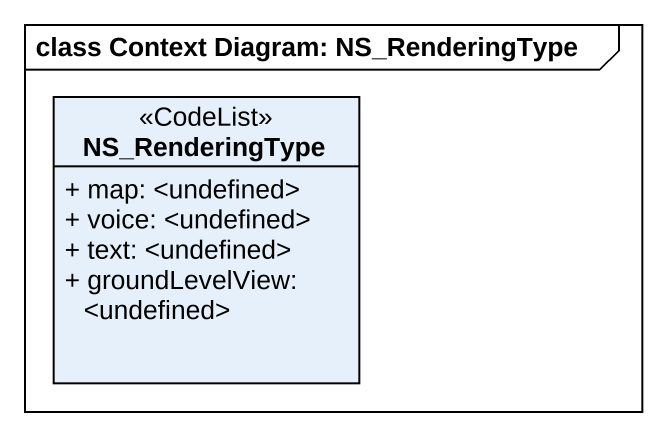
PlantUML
@startuml
mainframe class Context Diagram: NS_RenderingType
hide circle
hide empty members
skinparam classAttributeIconSize 0
class NS_RenderingType <<CodeList>> {
  + map: <undefined>
  + voice: <undefined>
  + text: <undefined>
  + groundLevelView: <undefined>
}
@enduml
